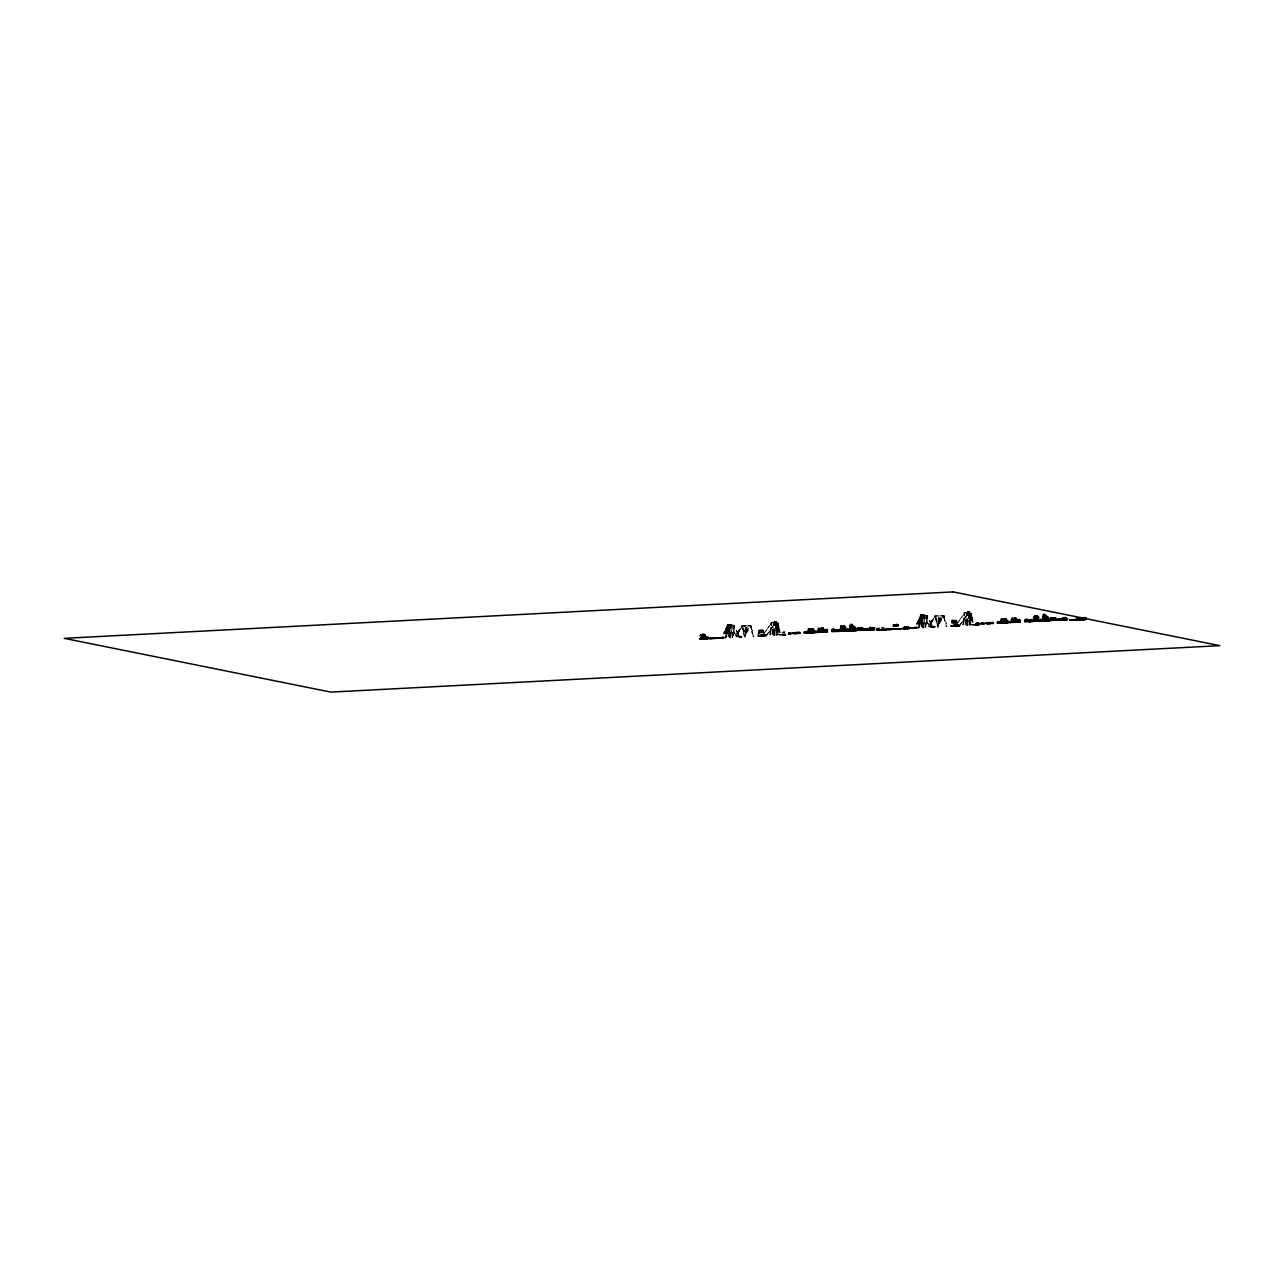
<?xml version="1.0" encoding="UTF-8"?>
<svg xmlns="http://www.w3.org/2000/svg" width="1284" height="1284" viewBox="0 0 1284 1284"><rect width="100%" height="100%" fill="white"/><g stroke="black" fill="none" stroke-linecap="round" stroke-linejoin="round"><path stroke-width="0.75" stroke-dasharray="5 3.75" d="M744.784 636.19L741.382 626.127L750.659 625.597L752.408 633.943L750.659 625.597M937.866 626.303L934.8 615.935L944.173 615.838L946.565 623.671M938.781 622.21L943.451 615.501L946.131 623.703M762.76 631.054L763.178 631.006M762.792 632.675L763.29 631.375L762.295 631.134M845.209 626.865C844.423 626.64 845.209 625.388 844.198 631.439M844.407 626.817L845.081 626.897M955.681 621.536L956.018 621.167M1037.263 616.946L1037.713 616.978M1037.247 616.802L1038.387 616.753L1037.279 621.552M863.346 630.444L866.074 630.219L866.459 628.454L868.963 628.63L865.272 628.47L866.957 628.935M867.502 629.016C864.485 627.972 872.783 629.224 865.352 629.112M1058.979 618.76L1061.74 619.016M1060.038 619.177L1058.433 618.808L1060.793 618.872L1058.369 618.679L1057.358 620.284L1059.509 620.188L1059.669 618.663L1059.685 620.445L1060.616 620.236L1061.338 619.032M1061.595 618.744L1061.354 618.776M844.374 628.887L843.315 629.048L844.808 629L844.904 630.011M860.537 628.823L862.671 629.176L858.097 629.24M861.147 628.133L861.355 628.133M873.216 628.662C875.576 628.004 869.445 628.406 874.757 628.293L874.532 629.69M1036.445 619.787L1039.783 620.349M1037.97 620.108L1037.215 619.257M1054.453 618.198L1054.036 618.535M1065.415 618.583L1065.832 618.294M1065.608 618.519L1064.179 618.647M1037.745 616.127L1033.877 616.256L1033.588 618.439L1037.151 618.936M699.844 636.126L700.213 634.745M700.117 636.19L700.374 634.328L704.386 634.119L704.21 636.222M701.08 636.062L701.321 634.521M701.192 636.11L701.449 634.681M701.546 636.11L701.642 634.681M701.754 636.094L701.915 634.713M702.878 634.617L702.621 636.029L702.685 634.617L704.595 634.89L704.402 636.254M702.974 636.029L703.006 633.879L704.451 634.36L700.021 634.761L701.449 635.05M703.183 636.029L703.006 633.879M703.921 634.874L703.664 636.238L703.712 634.858L700.31 634.826M703.937 636.222L704.178 634.055L705.414 634.312L705.093 636.174M705.285 636.206L705.542 634.794M705.558 636.19L705.751 634.826M723.743 634.135L723.791 633.221L727.049 633.879M724.128 632.466L724.834 630.926L728.349 631.567L727.707 633.253L724.128 632.466L723.839 633.381M725.444 630.155L728.702 630.813L728.413 631.728L724.898 631.086L725.797 629.385M729.505 628.518L726.246 627.86C723.983 632.37 734.641 628.695 725.893 628.63L725.251 630.316L728.51 630.974M726.6 627.106C734.352 629.642 725.524 625.212 725.893 628.63M725.637 636.687L727.242 624.65L730.066 624.505L728.461 636.543M727.563 625.549L727.017 626.48M726.054 636.671L727.659 624.634L726.712 636.8M726.295 636.832L727.916 624.794M728.06 636.575L729.665 624.538L734.657 625.436L733.276 635.757M728.718 636.703L730.323 624.666L736.358 636.11M729.392 634.729L730.74 624.65L736.149 636.318M730.275 627.138L730.917 625.468L732.233 625.565L730.628 637.602M729.569 637.49L731.174 625.452M729.97 637.458L731.575 625.42M730.676 634.184L731.832 625.581L734.657 625.436M731.976 637.362L733.581 625.324M732.394 637.346L733.999 625.292L738.83 635.131M732.634 637.49L734.255 625.452M744.72 632.113L745.587 626.191L745.202 632.177M744.961 632.145L745.956 626.255M746.229 632.033L747.015 626.127M746.469 632.065L747.208 626.127L746.71 632.097M758.042 634.44L758.218 633.076L759.47 633.092M762.503 632.691L762.873 629.962L758.716 630.107L758.314 634.505L758.587 633.124M758.635 632.835L758.924 630.637L762.792 630.508M758.94 632.868L759.277 630.139L762.873 629.962M759.005 634.392L759.181 633.028M759.775 631.728L760.24 630.332L759.855 633.044M760.144 632.755L760.433 630.572M760.433 632.803L760.722 630.621M760.706 632.787L761.011 630.54L762.231 630.749L761.861 633.028M760.931 632.017L761.091 630.813M760.995 632.771L761.316 630.572M761.46 633.044L761.669 630.813L760.176 630.637M761.669 632.98L761.958 630.797M762.263 632.996L762.584 629.898M763.354 632.9L763.515 630.685M763.547 632.932L763.755 630.701L762.519 630.46M763.948 632.916L763.932 631.503M769.822 632.675L771.202 622.355L774.027 622.21M769.999 634.376L771.604 622.339L770.673 634.505M770.256 634.537L771.861 622.499L763.065 634.713M772.021 634.264L773.626 622.226L778.618 623.141L777.013 635.179M772.647 632.531L774.3 621.745L776.756 621.873L774.846 623.077M772.679 634.408L774.284 622.371L775.536 623.125M773.08 634.376L774.685 622.339M773.787 633.237L775.311 621.954L776.756 621.873L775.311 621.954L775.616 621.151M778.553 625.372L775.038 624.73C774.958 621.504 782.775 626.801 775.135 623.976M773.931 635.163L776.258 621.472M774.188 635.323L775.793 623.286L778.618 623.141M775.841 622.949L776.194 621.424M774.589 635.307L776.194 623.27M776.13 622.933L775.873 621.36M775.6 626.785L775.793 628.422L779.42 628.903L779.356 630.556L776.098 629.898L775.745 627.523L779.26 628.165L779.308 629.064M776.05 629L779.565 629.642L779.757 631.279L776.098 629.898M775.937 635.066L777.542 623.029M776.338 635.034L778.2 622.997M776.595 635.195L778.2 623.157M775.392 624.554L778.81 625.95L778.602 626.865L775.697 626.03M775.44 626.046L778.955 626.688L779.003 627.587L775.745 626.929M775.857 626.769L779.163 628.325L775.905 627.667M776.21 629.738L779.709 630.38L779.918 632.611M776.258 630.637L779.869 631.118L776.659 631.359M783.417 632.274L784.813 632.338L781.86 632.354M784.652 632.354L784.091 631.937M784.877 631.905L784.059 632.209M788.537 634.28L788.761 632.627L788.89 634.248M788.601 634.264L789.082 633.221M788.617 632.98L788.071 634.296L789.499 634.216L789.644 633.189L788.199 633.269M788.906 632.98L791.361 633.108L788.906 632.98L790.222 632.386L791.233 634.119L788.777 633.991L790.944 632.659L790.543 634.168M790.206 633.927L790.222 632.386L789.933 633.173L791.361 633.108M790.27 634.184L790.479 632.547L790.8 634.152M792.437 633.798L793.897 632.193L794.892 633.927L792.437 633.798L794.892 633.927M793.464 634.007L793.897 632.193L795.037 632.916L793.592 632.98L793.897 632.193M793.929 633.991L794.154 632.354L794.347 633.975M794.058 633.991L794.539 632.498M795.181 633.927L795.615 632.097L796.626 633.847L794.17 633.718L798.407 633.75L797.396 632.001L796.08 632.595L800.269 632.643L800.125 633.654L796.786 633.092M795.871 632.258L795.663 633.895L796.208 632.851M795.936 633.895L796.257 632.418M796.208 633.879L796.337 632.98L793.753 632.386L794.603 632.466M796.963 633.831L797.396 632.001L794.298 632.691L795.615 632.097M797.396 632.001L797.862 632.9M797.846 633.782L797.974 632.755M798.696 633.734L799.13 631.921L800.269 632.643L797.813 632.514L800.269 632.643M799.162 633.718L799.386 632.113M799.226 633.718L799.707 632.659M799.467 633.702L798.985 632.113L799.836 632.193M803.559 633.221L805.004 631.6L806.015 633.349L803.559 633.221L804.988 633.14M804.57 633.429L805.004 631.6L803.688 632.193L805.132 632.129M805.004 631.6L805.469 632.498M805.453 633.381L805.582 632.354M805.662 632.932L804.314 632.691L806.304 633.333L806.737 631.519L807.877 632.242L803.688 632.193M806.769 633.317L806.994 631.68L807.074 633.301M806.833 633.317L807.315 632.274M814.842 632.595L807.411 632.916L808.166 628.807M806.304 633.333L807.732 633.269L808.438 628.839M809.402 628.743L808.663 633.173L809.193 628.759L811.183 629.321M809.129 633.189L809.594 628.727M809.257 633.14L809.867 628.775M809.69 633.076L810.236 628.983M812.258 628.951L810.637 628.678L810.011 633.14L807.62 632.9M810.284 633.124L810.83 628.662M810.557 633.108L811.023 628.662L812.531 628.935L811.986 633.044L810.076 632.771M810.686 633.06L811.295 628.695M811.665 628.903L810.91 633.044L808.647 632.851M811.247 633.028L812.531 628.935M811.44 633.076L812.258 628.598L807.973 628.823L809.402 629.112M811.713 633.06L812.531 628.646M812.339 632.98L812.483 631.969L810.268 631.407M812.515 631.6L812.66 630.604M812.708 630.235L812.836 629.224M812.676 632.948L813.302 628.855M812.868 632.996L813.494 628.839L809.209 629.064M812.066 628.598L813.687 628.887L813.141 632.98L811.52 632.707M813.414 632.964L813.783 629.946M813.767 632.9L813.783 631.856M813.96 630.492L813.96 631.535L811.889 631.327M814.104 632.884L814.345 630.123L808.069 630.235M814.746 630.139L814.297 632.916L811.905 632.675M814.57 632.9L814.939 630.171L813.302 629.898M814.842 632.9L815.035 631.23M814.987 632.835L815.212 631.792M815.404 632.787L815.581 631.407L807.877 631.6M815.725 632.851L815.789 631.439M808.663 633.173L815.998 632.835L815.982 631.423M827.522 632.049L817.86 632.434L818.47 627.86L821.262 628.486L818.598 628.309L818.068 632.723L815.613 632.595L816.624 632.803L817.057 630.974L818.197 631.696L815.741 631.567M817.394 632.771L818.133 628.293L822.562 627.892L821.246 627.635L820.444 632.595M819.015 632.675L819.433 628.053M817.571 632.386L819.417 632.611L819.754 628.197M819.417 632.611L820.027 628.229M819.641 632.595L820.396 628.454M819.978 632.579L820.604 628.47M820.171 632.611L820.797 628.149L822.145 628.438M821.07 632.514L821.198 631.503M821.246 631.15L821.391 630.139M821.407 632.498L822.033 628.39M823.028 632.466L823.526 627.828L822.29 627.587L821.599 632.547L820.235 632.242M821.872 632.531L822.562 627.635L818.47 627.86M822.145 632.514L822.225 628.069M822.707 629.449L822.498 632.434L820.444 632.242M822.835 632.418L823.526 627.828M823.301 632.45L823.846 628.357M823.574 632.434L823.943 629.417M822.033 629.433L824.248 629.995L823.702 632.386L821.68 632.177M823.927 632.37L824.505 629.593L818.229 629.706M824.456 632.386L824.697 629.609M824.729 632.37L824.906 629.609M825.114 629.786L825.002 632.354L823.108 632.097M825.147 632.306L825.371 631.263M825.355 632.29L825.885 629.096L825.773 632.354M819.738 630.235L817.94 629.658L823.654 629.353L827.795 630.54L825.066 630.107L825.869 630.219M826.543 631.856L827.073 629L826.158 632.306L824.826 631.76M827.458 629.112L827.522 630.316M827.329 632.017L827.65 629.112M818.823 632.627L827.634 632.258L827.843 630.348L824.842 630.396M834.712 629.979L834.504 631.905L831.406 631.744L833.332 631.279M832.915 630.267L832.192 629.481M832.754 631.776L831.518 631.535L831.984 629.433M832.096 629.802L832.481 628.727M832.465 631.744L832.915 628.775M832.931 629.642L838.58 630.011M833.156 631.439L837.698 631.792L837.906 630.316L835.643 630.075M833.268 631.648L833.637 628.614M831.711 630.043L833.701 629.818L833.942 628.646M833.765 631.632L834.504 628.759L834.038 631.68M834.841 630.733L834.953 629.802M835.098 629.786L835.531 631.856L836.43 629.513M835.081 631.68L835.579 629.529L834.022 629.609L835.419 629.85M836.398 631.6L836.462 629.738M836.67 631.84L836.815 629.786M837.007 629.642L836.751 631.84L834.215 631.471L837.698 631.792M837.104 631.76L837.457 630.075M837.425 631.744L837.617 630.267M839.977 631.664L838.163 631.664L838.259 629.674L838.035 631.327L839.977 631.664L840.795 626.143L844.679 626.014M838.356 631.648L838.259 629.674M838.741 631.728L838.998 630.396M838.982 631.712L839.238 630.46M846.75 630.107L839.415 629.93L839.383 631.696L836.799 631.391L838.516 631.375M839.479 631.567L839.688 629.914M839.704 631.68L840.587 625.613L844.744 625.468L844.005 631.407M840.811 628.374L841.148 625.645M841.068 628.518L840.699 631.263L842.416 631.487L842.641 630.444M840.972 631.567L841.421 628.438M841.373 631.551L841.614 630.492M841.566 630.171L841.79 629.128L840.089 628.582L845.819 628.422L845.995 627.057M841.742 628.582L842.111 625.838L840.587 625.613M841.598 631.535L842.304 626.078M841.935 631.519L842.593 626.127M842.127 631.551L842.882 626.046L844.102 626.255L843.235 631.503L843.829 626.303M842.593 630.123L842.962 629.096L840.217 628.341M843.042 628.662L843.187 626.078M842.914 631.439L843.556 626.319L842.047 626.127M843.684 631.423L843.684 630.396M844.086 628.614L844.744 625.468M844.728 628.711L844.358 631.439L842.769 631.15M844.744 628.422L844.872 627.411M844.711 631.375L844.728 630.332M845.113 628.566L845.386 626.191M845.049 631.359L845.626 626.207L844.39 625.966M840.924 631.535L845.321 631.391L845.803 627.009M845.45 631.134L845.45 629.064L848.499 629.625M845.915 631.006L848.997 630.107M846.252 630.187L846.83 629.304L845.707 629.224M847.279 629L846.942 631.311L846.525 629.24M846.509 631.134L846.991 628.983M847.504 629.032L847.809 631.054M847.344 631.086L849.125 631.246L849.928 624.056M848.082 631.295L848.226 629.24M848.339 629.93L848.162 631.295L846.509 630.701M848.515 631.214L848.531 630.187M848.74 629.786L846.236 629.706L848.644 630.219M848.852 631.198L849.735 624.056L851.436 624.04L850.522 631.166M849.302 630.942L850.201 624.088M851.164 623.992L850.056 631.134L857.407 630.813L857.584 629.433L855.946 629.16M850.666 631.102L851.613 624.602L849.735 624.056M850.875 631.102L851.998 624.217M851.212 631.086L852.207 624.249M852.399 624.233L851.404 631.118L848.82 630.893L856.251 630.572M851.677 631.102L852.592 624.281L850.971 623.992M851.95 631.086L852.399 625.276M852.303 631.022L852.319 629.995M852.496 629.658L852.496 628.614M852.672 628.293L852.817 627.282L850.602 626.72M852.865 626.929L852.865 625.886M852.64 631.006L853.25 625.517M852.833 631.038L853.651 625.533L853.106 631.038M853.748 630.942L854.117 627.186M854.069 630.926L854.486 626.801M854.261 630.974L854.887 626.817M853.459 626.576L855.08 626.865L854.534 630.958L852.913 630.685M855.353 628.47L854.951 630.877L855.176 627.924L849.189 628.165L851.244 628.357M855.176 630.877L855.738 628.101M855.946 628.117L855.69 630.893L853.298 630.653M855.77 630.845L856.139 628.117M855.963 630.877L856.332 628.149L854.711 627.876M856.235 630.861L856.428 629.497L854.518 629.24M856.605 630.797L856.733 629.786M856.926 630.781L857.391 627.507L862.88 627.555L862.399 630.54L858.081 630.685L858.434 627.603L861.853 628.133M857.134 630.813L857.551 627.651L859.815 627.972M858.242 627.667L857.856 630.412L859.799 630.637L860.457 627.571M858.322 630.765L858.579 627.587M858.771 629.658L858.547 630.701L856.893 630.476L861.339 630.316M858.948 628.277L858.723 629.337L857.07 629.096L864.004 628.807L863.811 630.476M858.755 630.685L859.333 627.635M859.092 630.669L859.477 627.539L861.885 627.86M859.285 630.701L859.702 627.683M859.574 630.637L859.927 629.625M860.119 628.261L859.766 629.272L857.359 629.016M860.136 630.621L860.665 627.491L862.864 627.716L858.194 627.924M860.328 630.653L860.729 627.619M860.617 630.588L860.97 629.561M861.115 630.524L861.548 627.282M861.371 630.604L861.692 627.571M861.452 630.588L861.821 627.764M861.885 629.481L861.885 630.524L859.927 630.316M862.062 629.16L862.062 628.117M862.206 630.508L862.575 627.651M862.575 630.251L862.752 628.855M863.538 630.492L863.715 628.759M864.18 629.369L863.939 630.412L862.11 630.203L863.811 630.171M864.164 630.396L864.549 629M864.501 630.38L864.758 629.016M864.694 630.428L864.951 629M864.967 630.412L865.143 629.048L863.522 629.08M865.881 629.208L865.705 630.444L866.154 629.401L863.522 628.759L863.346 630.139L866.01 630.428M870.616 627.732L870.311 629.93L872.077 630.123L872.526 627.09L869.573 627.17L869.027 630.187L868.048 630.267L868.273 628.133L869.268 628.341L867.117 628.197L866.604 630.332L867.535 630.123M867.037 630.3L867.149 628.197M867.968 628.438L869.172 628.695L868.947 630.348L867.422 628.197L867.326 630.364L867.759 628.229M868.674 630.364L868.786 628.614M869.396 629.914L869.701 627.716L872.285 627.635M870.648 630.203L870.809 627.427L870.44 630.171L873.505 630.059L873.682 628.695M871.403 627.683L870.921 630.187L869.204 629.914L872.061 629.77M871.274 630.123L871.531 627.908M871.595 630.107L871.964 627.924L869.974 627.764L874.95 627.732M871.804 630.139L872.526 627.09M872.35 630.123L873.136 628.422M872.703 630.043L872.703 629.016M873.024 630.027L873.2 627.828M875.11 627.411L873.553 627.491L873.232 630.075L870.825 629.834M873.874 629.561L875.11 629.979L871.868 629.77M874.051 628.871L874.324 627.94M874.211 630.027L874.677 627.683L873.553 627.491M892.926 626.239L893.102 624.875L897.676 624.714L897.484 626.367M893.199 626.303L893.455 624.441L897.468 624.233M893.391 626.287L893.568 624.907M894.162 626.496L894.402 624.634M894.354 626.528L894.723 624.794M894.627 626.512L894.996 624.827M894.98 626.448L895.109 625.436L893.102 624.875M895.317 626.432L895.574 625.067M895.51 626.464L895.767 624.73L897.115 625.035M895.783 626.464L896.216 624.233L898.495 624.425L898.367 626.319M896.055 626.448L896.344 624.04M896.409 626.367L896.585 624.281M896.746 626.351L896.794 624.971M896.938 626.399L897.259 624.168M897.211 626.383L897.548 624.233M898.046 626.255L898.286 624.409M898.639 626.303L898.543 624.955M916.503 624.104L920.114 623.992M916.824 624.233C915.893 621.199 922.217 622.66 920.179 624.152M917.274 622.724L918.622 619.514L922.137 620.156L921.142 622.596L917.562 621.809L916.92 623.494M919.232 618.727L918.686 619.658L921.944 620.316M923.549 617.09L922.907 618.776L919.328 617.973C918.862 620.702 926.406 619.177 918.975 618.744M922.939 617.877L919.328 617.973M918.718 626.801L920.323 614.763L923.148 614.619L921.543 626.656M920.275 616.432L920.628 615.662M919.119 626.785L920.74 614.747L919.793 626.913M919.376 626.945L920.981 614.908M920.532 623.382L921.142 622.596L917.627 621.954M921.142 626.672L922.747 614.635L927.738 615.55L926.823 622.419M921.8 626.817L923.405 614.779L929.439 626.223M922.474 624.843L923.806 614.747L929.231 626.432M923.71 616.497L925.315 615.678L923.71 627.716M922.634 627.603L924.239 615.566M923.052 627.571L924.657 615.534M923.758 624.297L924.913 615.694L927.738 615.55M925.058 627.475L926.663 615.437L931.895 625.244M925.459 627.443L927.08 615.405L931.702 625.468M925.716 627.603L927.321 615.566M937.801 622.226L938.588 616.32L938.283 622.291M938.042 622.259L939.037 616.352M939.15 623.302L940.225 616.224L939.792 622.21M939.615 622.884L938.444 622.788M939.551 622.178L940.337 616.288M951.428 622.949L951.797 620.22L955.665 620.011L955.617 623.045M951.717 622.933L952.006 620.75L955.681 620.621L956.837 620.814L956.419 623.013L956.596 620.798M952.022 622.981L952.359 620.252L955.954 620.076M952.664 623.205L953.033 620.461M952.856 623.238L953.322 620.445L951.797 620.22M953.258 623.221L953.514 620.67M953.547 623.157L953.803 620.734M953.868 623.141L954.076 620.654L955.312 620.862L955.135 623.077M954.076 622.884L954.397 620.686M954.349 623.109L954.445 621.44M954.542 623.157L954.75 620.926L953.242 620.734M954.943 623.141L955.039 620.91M955.344 623.109L955.665 620.011M955.938 623.029L955.392 621.44M956.628 623.045L957.013 621.616M957.013 623.029L957.206 621.665M962.904 622.788L964.284 612.468L971.683 613.254L970.078 625.292M963.08 624.489L964.685 612.452L963.738 624.618M963.337 624.65L964.942 612.612L956.147 624.827M965.086 624.377L966.691 612.34L968.601 612.404M965.729 622.644L967.109 612.324M965.761 624.522L967.382 611.858L969.837 611.986L967.927 613.19M966.162 624.489L967.992 612.388L967.976 614.089L971.474 614.747L971.426 613.848L964.653 612.773L971.234 613.591M966.852 623.35L968.698 611.264L969.837 611.986L968.393 612.067L968.698 611.264M967.013 625.276L969.276 612.019M967.253 625.436L968.858 613.399L971.683 613.254M968.73 613.078L969.003 611.601M971.539 616.224L968.264 615.582L971.892 616.063L972.084 617.7L968.569 617.058L968.521 616.159L972.036 616.802C973.577 620.814 968.088 615.822 968.874 618.535C973.4 617.764 974.074 622.499 969.179 620.011L969.388 619.097L972.646 619.755M969.003 613.062L969.276 611.537M967.671 625.404L969.276 613.367M969.276 613.046L969.404 612.147L967.382 611.858L968.393 612.067M972.534 619.915L968.874 618.535M969.484 621.488L969.436 619.995M969.019 625.18L971.282 613.094L969.677 625.308M969.42 625.148L971.025 613.11M968.216 614.667L971.731 615.325L971.94 616.962L968.682 616.304M972.132 619.193L972.181 617.54L968.682 616.898M969.276 619.851L972.791 620.493L972.598 621.408L969.436 620.589L972.951 621.231L972.999 622.13M972.887 622.884L972.839 621.986M982.292 622.901C980.238 622.563 983.929 622.692 981.811 624.377M981.441 623.27L982.709 623.302L982.581 624.329L981.136 624.409L981.57 622.579L980.254 623.173L982.292 623.462L982.099 624.361M981.618 624.377L982.164 623.334M982.87 624.313L983.303 622.483L984.298 624.233L981.859 624.104L984.298 624.233M983.239 623.687L983.961 623.815M983.496 623.157L980.254 623.173L984.443 623.221L981.987 623.077L983.303 622.483L984.026 623.366M983.351 624.297L983.56 622.692M983.48 624.281L983.945 622.804M983.688 624.281L983.303 622.708M985.518 623.912L986.979 622.291L987.974 624.04L985.518 623.912L987.974 624.04M986.545 624.12L986.979 622.291L989.418 623.077M987.621 623.623L986.979 622.291M987.011 624.104L987.236 622.467L987.284 624.088M987.556 624.072L987.653 623.173L985.663 622.901L988.889 622.884M988.263 624.024L988.696 622.21L989.707 623.96L987.252 623.831L988.68 623.751M988.536 623.591L989.354 623.543M988.744 624.008L988.953 622.451M988.873 624.008L989.338 622.531M989.145 623.992L988.568 622.403M988.616 623.575L990.044 623.944L990.478 622.323M990.333 623.35L993.206 623.767L993.351 622.756L989.161 622.708L990.478 622.114L990.462 623.655L989.033 623.735M990.526 623.928L991.12 622.435M990.783 623.912L991.2 622.387L990.333 622.355L992.917 622.901L992.66 623.815M991.055 623.896L990.734 622.323M988.407 623.013L989.836 622.933L987.38 622.804L991.617 622.836L990.044 623.944M991.778 623.847L992.211 622.018L993.351 622.756L991.906 622.82L993.351 622.756M990.349 622.804L991.521 623.109M992.067 622.708L990.799 622.403M992.243 623.831L992.789 622.772M992.436 623.815L992.917 622.307L992.067 622.226M996.625 623.334L998.085 621.713L999.08 623.462L996.625 623.334L998.069 623.254L998.085 621.713L996.769 622.307L999.995 622.307M997.363 622.981L1000.814 623.382L1001.52 618.952M997.652 623.543L998.791 622.034M998.133 623.526L998.342 621.873L998.663 623.494M998.39 623.51L998.085 621.938M999.385 623.446L999.819 621.633L1000.958 622.355L996.769 622.307M999.674 622.323L998.503 622.226M999.851 623.43L1000.396 622.387M1000.043 623.43L999.803 621.841M1000.332 623.414L1001.039 618.936L1005.613 618.76L1004.521 623.189L1005.131 618.711L1006.768 619L1002.274 619.177M1000.493 623.029L1001.231 618.92M1002.948 618.872L1001.937 623.318L1002.467 618.856M1001.937 623.318L1002.676 618.84M1002.563 623.238L1002.692 622.226M1002.756 620.83L1002.74 621.873L1000.685 621.665L1008.117 621.344L1007.924 622.997L1005.26 622.836M1003.061 619.498L1002.932 620.509L1000.862 620.3L1006.865 620.06L1006.495 623.077L1006.383 618.968M1002.884 623.221L1003.51 619.113M1000.685 623.013L1003.093 623.254L1003.703 618.792L1005.34 619.065M1003.366 623.238L1004.104 618.776L1006.495 619.016L1006.223 623.093L1004.586 622.82M1004.377 618.808L1003.093 623.254M1003.992 622.13L1003.992 623.157L1001.921 622.949M1004.168 621.793L1004.088 620.798M1004.361 620.429L1004.265 619.434M1004.329 623.141L1004.746 619.016M1004.794 623.173L1005.34 618.711M1005.789 619.321L1005.195 623.093L1003.157 622.884M1005.629 623.045L1006.174 618.936M1006.624 623.029L1006.945 620.654M1006.849 623.013L1007.41 620.236M1007.186 622.997L1007.619 620.252M1007.378 623.029L1007.812 620.252M1007.651 623.013L1008.02 620.284L1006.383 620.011M1008.405 621.921L1008.277 622.933L1006.223 622.724M1008.614 622.917L1008.871 621.552M1002.387 621.938L1009.064 621.536L1009.08 622.949L1009.256 621.584L1007.635 621.296M1008.694 622.708L1011.278 621.809L1008.823 621.681L1010.139 621.087L1011.15 622.836C1003.863 621.472 1027.104 621.97 1018.854 622.467L1019.031 621.023M1010.267 621.6L1010.861 621.97M1010.187 622.884L1010.717 621.841M1010.38 622.884L1009.994 621.296L1010.861 621.36M1010.652 622.868L1011.391 618.39M1015.917 622.531L1016.607 617.941L1015.355 617.7L1015.227 622.628L1015.772 618.519L1013.862 618.262L1013.253 622.724L1014.328 617.748L1015.644 618.005L1011.551 617.973L1011.134 622.547M1012.498 618.166L1011.888 622.74L1020.603 622.162L1020.828 619.257L1020.459 620.381M1012.627 618.326L1012.097 622.788L1012.835 618.31M1012.723 622.708L1013.108 618.342M1012.932 622.66L1013.477 618.567M1013.525 622.708L1014.055 618.246M1013.927 622.644L1014.681 617.813M1014.151 622.628L1014.906 618.487M1014.472 622.612L1015.098 618.503M1015.644 617.748L1014.954 622.644L1013.317 622.355M1015.708 621.552L1015.58 622.547L1013.718 622.339M1015.901 620.172L1015.756 621.183L1013.702 620.974M1016.735 618.423L1016.655 622.547L1017.024 619.53L1011.022 619.771L1012.723 620.044M1016.382 622.563L1016.928 618.471M1017.008 622.483L1017.024 621.44M1017.185 621.119L1017.105 620.108M1017.345 622.467L1017.57 619.707M1017.971 619.723L1018.084 622.467L1018.276 620.814L1010.845 621.135L1012.675 621.344M1017.811 622.483L1018.18 619.755L1012.257 620.011M1018.212 622.419L1018.565 621.392L1016.366 620.846M1018.806 620.349L1018.758 619.193L1018.645 622.355M1019.095 620.75L1016.543 619.482M1019.48 622.13L1019.865 619.081M1019.753 621.954L1020.042 619.097M1017.795 620.766L1020.892 620.654L1018.694 620.188M1025.996 620.381L1025.065 619.546L1027.794 620.092L1027.585 622.018L1024.471 621.857L1026.398 621.36M1025.547 621.857L1025.627 618.824M1025.707 622.114L1025.916 618.904M1026.349 621.761L1026.911 618.727L1026.478 621.6M1026.831 621.745L1027.104 619.723L1029.511 619.626M1027.393 618.856L1027.12 621.793L1027.617 618.904M1027.906 620.846L1028.179 619.899M1028.468 621.777L1028.661 619.642L1032.304 620.573M1028.933 619.658L1028.083 621.986L1028.548 619.642L1031.999 620.509L1031.822 621.841M1026.253 621.36L1028.998 621.745M1029.303 619.707L1029.27 621.616M1029.543 621.905L1029.784 619.899M1029.752 621.954L1030.073 619.739M1029.961 621.889L1030.298 619.835L1028.853 619.883M1030.538 620.188L1030.185 621.873L1027.425 621.504M1030.506 621.857L1030.699 620.381M1030.699 621.905L1030.972 620.429L1028.709 620.188M1031.598 621.777L1031.341 619.787L1031.245 621.777L1033.058 621.777L1033.459 618.599M1031.437 621.761L1031.534 619.771M1032.063 621.825L1032.769 620.028L1032.448 621.809L1029.88 621.504L1031.309 621.424M1032.785 621.793L1033.668 615.726L1037.536 615.518L1037.087 621.52M1033.893 618.487L1034.23 615.758L1037.825 615.582M1033.973 621.424L1034.342 618.567M1034.246 621.713L1035.193 615.951L1033.668 615.726M1034.679 621.649L1035.386 616.176M1035 621.633L1035.674 616.24M1035.209 621.665L1035.963 616.159L1037.183 616.368L1036.814 618.647M1035.353 621.665L1035.723 618.92M1035.739 618.647L1036.268 616.192M1035.723 621.584L1036.316 616.946M1036.044 621.568L1036.621 616.432L1035.129 616.24M1036.236 621.616L1036.91 616.416M1036.894 620.525L1036.541 621.552L1034.808 621.328M1036.75 621.536L1037.536 615.518M1037.793 621.488L1037.937 620.477L1037.568 621.488L1035.851 621.263M1038.371 618.711L1038.708 616.32L1037.472 616.079M1038.13 621.472L1038.884 617.122M1038.323 621.504L1039.077 617.171M1040.714 619.161L1041.164 621.408L1038.852 620.958L1042.078 620.22M1038.788 620.06L1038.515 619.177L1041.565 619.739M1039.254 620.172L1049.509 619.321L1049.317 620.974M1039.334 620.284L1039.591 619.353M1039.88 621.231L1040.923 619.081M1040.409 621.199L1042.207 621.344L1038.933 620.686M1040.682 621.071L1040.842 618.84M1040.971 621.36L1041.196 619.353M1041.372 621.344L1041.725 620.316M1041.597 621.328L1041.838 619.771M1041.934 621.312L1043.009 614.169M1042.126 621.36L1043.282 614.201M1044.518 614.442L1042.801 614.169L1044.245 614.105L1043.33 621.296L1044.036 614.105L1045.674 614.394L1044.053 614.426M1043.603 621.279L1044.518 614.153M1043.956 621.215L1044.695 614.715M1044.165 621.167L1045.08 614.33L1043.09 614.233M1045.272 614.362L1044.486 621.231L1042.094 620.991M1044.759 621.215L1045.481 614.346M1045.032 621.199L1045.481 615.389M1045.176 621.151L1045.946 615.999M1046.316 615.63L1045.385 621.135L1043.33 620.926M1045.722 621.119L1046.524 615.646M1045.914 621.151L1046.717 615.646L1045.288 615.405M1046.187 621.135L1046.717 615.646M1047.006 617.026L1046.46 621.135L1044.566 620.862M1046.813 621.055L1046.958 620.044L1044.743 619.498M1047.006 619.691L1046.909 618.695M1047.182 618.326L1047.311 617.315M1047.15 621.039L1047.776 616.946L1045.497 616.737M1047.343 621.087L1047.969 616.93M1046.54 616.689L1048.161 616.962L1047.616 621.071L1045.995 620.782M1047.888 621.055L1048.258 618.021L1042.255 618.278L1044.325 618.471M1048.242 620.991L1048.258 619.947M1048.563 618.615L1048.434 619.626L1046.556 619.402M1048.579 620.974L1048.819 618.214M1049.221 618.214L1048.771 621.007L1046.38 620.766M1049.044 620.991L1049.413 618.262L1047.792 617.989M1049.461 620.926L1049.686 619.883M1049.879 620.862L1050.328 617.845L1055.962 617.668L1055.48 620.654L1051.163 620.798M1050.2 620.926L1050.456 617.62L1052.88 618.086M1043.138 621.247L1050.473 620.926L1050.697 617.909M1051.452 617.797L1050.938 620.525L1052.88 620.75L1053.378 617.684L1054.966 617.973M1051.211 620.83L1051.66 617.7L1055.271 618.262L1054.95 620.637L1053.008 620.429M1051.403 620.862L1051.805 617.877M1051.965 619.787L1051.837 620.798L1049.975 620.573L1054.405 620.413M1052.013 619.434L1052.158 618.423M1052.126 620.75L1052.543 617.652M1052.366 620.814L1052.768 617.797M1052.447 620.814L1052.816 617.989M1053.217 620.734L1053.538 617.684M1053.779 618.021L1053.554 620.75L1053.747 617.588L1055.946 617.829L1050.44 617.764M1054.421 617.636L1053.923 620.686L1051.965 620.477M1054.244 620.67L1054.629 617.395M1054.437 620.718L1054.774 617.684M1054.742 620.654L1054.966 619.594M1054.918 619.273L1055.143 618.23M1055.287 620.621L1055.657 617.764M1056.62 620.605L1056.796 618.872M1056.892 620.589L1057.085 618.92L1050.151 619.209L1051.805 619.45M1057.374 619.498L1057.246 620.509L1055.175 620.316L1056.892 620.284M1057.583 620.493L1057.631 619.113M1057.775 620.541L1058.032 619.113M1058.048 620.525L1058.225 619.161M1058.433 619.209L1059.091 620.541L1059.396 618.84L1061.531 619.418M1058.369 618.679L1058.433 620.509L1058.353 618.583L1060.712 619.129L1059.669 619.065M1059.958 620.268L1060.183 618.31L1062.35 618.455L1061.435 620.445M1060.119 620.413L1060.504 618.31L1061.563 618.487L1061.37 620.397M1060.841 618.342L1060.407 620.477L1056.427 620.557L1056.604 618.872L1058.626 619.466M1061.354 618.246L1061.114 620.381L1062.093 620.3L1059.878 620.172L1062.029 620.461M1064.195 617.764L1063.987 620.3L1062.285 620.028L1062.654 617.283L1065.592 617.203L1065.415 620.236L1065.784 619.129M1062.751 620.06L1063.136 617.331M1063.714 620.316L1063.89 617.54L1063.521 620.284L1067.887 619.867M1064.131 620.252L1064.468 617.797M1064.548 620.188L1064.725 618.053M1064.869 620.252L1065.592 617.203M1065.784 620.156L1066.282 617.941M1066.105 620.14L1066.506 617.861L1067.132 618.984M1066.571 620.172L1066.298 618.776M1066.218 618.487L1067.71 618.455M866.219 628.422L864.276 630.171L866.427 630.075C869.316 628.422 864.854 627.571 865.352 630.396L866.186 628.422M1058.353 618.583L1059.38 618.679L1057.358 620.284M762.568 631.038L762.905 631.198M750.305 625.773L753.483 633.558M817.057 630.974L808.84 631.792M939.069 622.917L939.968 622.868M1037.472 619.081L1036.91 618.952M733.999 625.292L727.242 624.65M745.699 632.097L750.659 625.741L753.05 633.59M943.596 616.705L943.082 615.726L939.326 622.756L944.157 615.678L934.559 616.176L943.772 615.469M737.77 633.012L742.553 626.175L745.539 635.917M737.193 634.665L742.2 626.303L747.465 626.191M745.731 634.216L751.172 625.822L741.349 626.255M930.852 623.125L935.201 616.304L938.187 626.046M930.274 624.778L935.635 616.272L938.62 626.03M938.797 624.329L943.82 615.951L946.388 625.854M864.276 630.171L865.288 628.566L867.358 628.662M736.117 634.119L741.478 626.062L744.351 636.222M737.594 632.531L741.911 626.03L745.105 635.933M745.089 633.654L750.434 625.597L753.307 635.757M929.199 624.233L934.559 616.176M930.675 622.644L935.282 616.416M938.155 623.767L943.146 616.4M763.242 634.89L771.861 622.499M766.5 635.548L775.119 623.157L766.339 635.371M956.323 625.003L964.942 612.612M959.581 625.661L968.2 613.254L959.405 625.485M793.592 632.98L792.581 632.787L794.026 633.076M987.091 622.82L988.118 623.029L985.663 622.901M867.198 629.208L865.978 628.711M797.316 632.258L799.258 632.803M804.924 631.856L806.866 632.418M943.74 615.855L945.473 624.008M774.75 622.499L778.008 623.157M775.745 622.05L774.3 621.745L776.322 621.44M727.611 624.955L730.692 624.971M728.269 625.099L731.527 625.757M774.156 622.772L776.242 622.499L774.974 622.178M920.692 615.068L923.774 615.084M968.056 612.516L971.282 613.271M968.489 612.645L969.34 612.596M921.35 615.197L924.608 615.855M967.237 612.885L968.682 612.805M727.209 626.319L730.532 627.138M778.168 623.478L771.572 622.66L777.992 623.896M730.564 626.223L727.306 625.565M741.622 625.854L750.691 625.356M968.329 613.929L971.33 614.587M968.473 614.667L971.731 615.325M726.567 628.004L729.569 628.678M775.552 625.292L778.698 626.111M922.907 618.776L919.392 618.134M921.591 621.087L918.525 620.268M968.971 617.781L972.084 618.294M850.971 624.313L852.592 624.281M921.527 620.926L918.269 620.268M842.111 625.838L841.164 631.6L839.736 631.311L844.166 631.15M852.688 625.34L849.543 625.42L851.26 625.709M850.778 625.677L853.844 625.565M1035.193 615.951L1034.053 621.681L1038.403 621.504L1036.894 621.215M1045.77 615.453L1042.624 615.534L1044.47 615.758M821.246 627.635L822.29 627.587M845.626 626.207L840.795 626.143M1043.86 615.79L1046.925 615.678M760.144 630.861L763.755 630.701M842.529 626.656L842.769 626.929M952.279 620.814L956.837 620.814M1014.328 617.748L1015.355 617.7M1038.708 616.32L1033.877 616.256M760.642 631.15L760.898 631.423M1035.594 616.769L1035.851 617.042M818.406 628.341L822.691 628.117M1014.537 618.294L1011.198 618.39L1013.092 618.936M819.834 628.566L818.133 628.293M843.155 627.475L842.288 627.603M850.602 627.041L855.08 626.865M1012.434 618.647L1015.772 618.519M1047.022 616.737L1042.447 616.898L1044.277 617.122M701.257 635.018L704.595 634.89M761.284 631.969L760.401 632.113M894.338 625.131L897.468 624.955M1036.236 617.588L1035.353 617.716M1043.683 617.155L1048.161 616.962M954.349 622.082L953.482 622.21M813.494 629.882L807.78 630.187L809.851 630.396M840.201 628.502L844.663 628.181M758.346 632.835L762.503 632.627M776.916 631.937L776.499 631.214L780.014 631.856M862.88 627.555L857.263 627.732L858.771 628.02M1037.745 618.294L1033.171 618.695L1034.776 619.273M809.016 630.428L814.939 630.171M819.176 629.898L825.323 629.834M841.036 628.775L845.707 628.55M850.425 628.406L856.332 628.149M1002.098 620.541L1008.02 620.284M1033.443 618.727L1038.9 618.535L1037.183 618.262M844.679 628.983L841.758 628.325M1024.905 619.546L1024.857 621.584M1034.278 618.92L1038.563 618.727L1035.979 618.374M1043.491 618.519L1049.413 618.262M1051.275 618.037L1055.946 617.829M834.295 629.77L837.216 629.738M1037.761 619.097L1037.761 620.124L1035.209 619.867M814.746 631.182L807.604 631.551L809.658 631.76M827.843 630.348L817.764 631.022L819.465 631.295M831.92 630.075L838.837 630.476M847.809 629.337L846.878 628.983M870.937 628.245L872.558 628.518M881.257 627.555L883.103 627.491M1024.793 620.156L1026.751 619.931M1028.019 620.011L1027.104 619.723M1041.501 619.193L1039.542 619.45M1066.474 617.957L1062.767 617.829L1065.527 617.764L1065.142 620.236L1063.393 620.044M788.36 632.723L789.211 632.755M816.913 631.23L817.78 631.263M818.036 631.07L825.74 630.877M856.428 629.208L848.997 629.529L851.067 629.738M871.371 628.438L872.253 628.406M1018.966 620.702L1020.924 620.461M1025.836 620.349L1027.794 620.092M1028.5 620.252L1031.662 620.108M1037.279 619.771L1033.283 619.979L1035.546 620.3M1040.136 619.642L1041.613 619.434M1054.453 618.92L1050.44 619.129L1052.832 619.386M1060.745 618.358L1062.35 618.455M1064.019 618.358L1064.982 618.551M796.08 632.595L797.524 632.531M818.999 631.263L826.334 630.942L825.885 632.322L824.537 632.017M837.906 630.316L834.183 630.588L835.322 630.653M838.709 630.332L839.88 630.348L835.467 629.545L836.975 629.85M841.1 630.171L849.318 629.77L847.199 629.224M850.233 629.77L857.584 629.433M866.588 628.951L867.711 628.759M983.159 622.74L984.026 622.772M987.685 622.579L987.556 622.563M988.552 622.451L989.418 622.483M1012.081 621.376L1019.223 621.007L1019.239 622.419L1017.602 622.13M1027.377 620.605L1028.404 620.766M1027.89 620.365L1031.421 620.156M1032.994 620.06L1038.323 619.979M795.326 632.9L796.754 632.819L794.298 632.691M797.107 632.803L798.536 632.723M804.715 632.402L806.143 632.338M837.569 630.669L834.423 630.829L836.478 630.926L835.691 630.765M841.518 630.54L839.415 629.93M874.837 628.662L873.698 628.967M989.161 622.708L992.388 622.692M1007.555 621.665L1006.207 621.376M1010.331 621.761L1008.823 621.681L1011.278 621.809M1015.403 621.263L1012.739 621.087M1027.264 620.702L1030.972 620.429M1034.182 620.284L1042.399 619.883L1040.265 619.337M1051.339 619.434L1055.753 619.193M1056.604 619.193L1060.424 619.321L1059.091 618.792L1058.786 620.557L1056.411 620.236M1067.164 618.711L1065.126 618.519M788.633 633.365L789.644 633.189M817.234 631.872L816.929 631.664M824.585 631.712L827.361 631.824M845.803 630.572L849.125 631.246M847.889 630.38L845.851 630.284M868.449 629.304L866.315 628.727M982.998 623.286L984.443 623.221M991.617 622.836L990.189 622.917L990.478 622.114M999.225 622.435L997.78 622.515L998.085 621.713M1030.651 620.766L1027.505 620.942L1028.307 621.103M1058.578 619.337L1060.424 619.321M1060.712 619.241L1061.788 619.177M1067.919 618.776L1066.49 618.856L1067.566 619.241M788.296 633.847L789.146 633.798M790.88 633.702L789.532 633.477M794.555 633.51L793.801 633.558M795.422 633.477L796.273 633.429M796.69 633.253L798.054 633.333M798.937 633.301L799.788 633.237M806.529 632.9L814.57 632.547M826.703 631.664L816.367 632.065M831.518 631.535L833.573 631.295M868.048 629.609L866.861 629.465L868.385 629.802M873.65 629.337L874.821 629.754L869.669 629.946L870.054 627.218L871.001 627.411M999.755 622.82L1007.651 622.66M1019.785 621.761L1017.666 621.809L1018.966 622.242M1040.971 620.493L1038.916 620.397M1060.52 619.61L1061.451 619.915M795.952 633.622L797.38 633.542M797.669 633.526L800.125 633.654M805.277 633.14L807.732 633.269M831.406 631.744L836.558 631.551M847.97 631.006L845.177 631.086L846.413 631.327M873.569 629.545L874.468 629.529M981.377 623.96L982.228 623.912M990.285 623.494L991.136 623.446M997.893 623.093L998.743 623.045M1038.852 620.958L1040.088 621.007M1066.683 619.45L1067.293 620.124M789.788 634.2L791.233 634.119M816.624 632.803L818.068 632.723M980.125 624.201L982.581 624.329M990.75 623.639L993.206 623.767M998.358 623.238L1000.814 623.382M1001.729 623.27L1010.123 622.628M1024.471 621.857L1029.64 621.665M1037.247 621.263L1032.801 621.424L1034.455 621.649M1041.051 621.119L1038.258 621.199L1040.024 621.408M1049.333 620.686L1042.175 621.055M1062.285 620.028L1065.142 619.883M1009.706 622.917L1011.15 622.836M1028.966 621.938L1030.779 621.905L1024.6 621.649L1025.836 621.889M967.382 611.858L969.837 611.986M774.3 621.745L776.756 621.873M792.581 632.787L795.037 632.916M1062.654 617.283L1065.383 617.973M1063.682 617.829L1065.046 618.021M1067.389 618.567L1066.426 618.519L1066.298 620.188L1064.179 619.979M1043.86 615.469L1045.85 616.031M1060.44 618.776L1061.932 619.129M1045.112 616.769L1046.733 617.042M1050.328 617.845L1051.853 618.134M1055.368 618.936L1057.069 619.225M1043.683 616.834L1045.674 617.411M1053.538 618.808L1055.737 619.289M1053.201 619.048L1055.143 619.273M1046.556 618.053L1048.258 618.326M1051.484 619.065L1053.747 619.386M1045.593 618.15L1047.712 618.342M1044.919 618.134L1046.556 618.407M1043.491 618.214L1045.401 618.471M1049.028 619.273L1050.665 619.546L1043.507 619.931M1054.052 620.365L1055.56 620.654M1037.199 617.219L1036.991 617.267M1047.6 619.353L1049.509 619.61M1046.171 619.418L1047.808 619.707M1043.314 619.578L1045.353 619.787M1048.851 620.637L1050.473 620.926M1042.271 619.626L1044.149 619.851M1047.616 620.702L1049.67 620.91M1034.824 618.423L1037.809 618.824M1039.912 619.707L1042.191 619.947M1033.299 618.455L1035.819 619.225M1039.302 619.819L1041.34 620.044M1040.12 620.092L1041.501 620.332M1034.166 619.931L1036.589 620.236M1032.496 620.044L1034.503 620.349M1028.179 620.349L1030.009 620.589M1033.764 621.376L1035.498 621.6M1024.809 619.947L1028.356 620.605M1028.693 620.637L1030.314 620.878M1031.116 621.44L1033.058 621.777M1011.551 617.973L1014.344 618.599M1012.434 618.326L1013.798 618.631M1015.114 619.546L1017.024 619.819M1025.547 621.552L1027.585 622.018M1013.686 619.626L1015.58 619.883M1012.643 619.674L1015.034 619.915M1012.257 619.707L1013.879 619.979M1014.938 620.91L1016.976 621.119M1019.4 621.729L1020.78 621.97M1018.677 621.905L1020.716 622.371M1002.274 618.872L1004.184 619.129M1001.039 618.936L1002.756 619.209M1012.081 621.071L1013.702 621.344M1005.147 620.076L1006.865 620.349M1016.174 622.21L1018.084 622.467M1004.184 620.172L1006.303 620.381M1014.745 622.291L1016.784 622.483M1003.526 620.156L1005.147 620.429M964.284 612.468L971.33 613.993M1002.098 620.236L1004.136 620.445M1011.888 622.435L1013.798 622.692M1005.163 621.424L1007.025 621.649M1010.652 622.499L1012.498 622.708M1004.778 621.44L1006.399 621.729M1003.35 621.52L1005.34 622.082M1001.921 621.6L1003.944 621.809M1007.442 622.66L1009.08 622.949M999.674 621.825L1000.525 621.954M997.941 621.921L1000.525 622.499M997.957 622.403L998.791 622.596M968.987 618.374L972.486 619.016M923.71 614.94L927.032 615.742M952.006 620.75L953.242 621.007M926.615 615.758L920.323 614.763M955.328 621.713L955.119 621.777M920.387 615.678L923.95 616.481M919.745 617.363L923.003 618.021M917.916 621.039L921.431 621.681L917.98 621.183M917.209 622.563L920.789 623.366M916.856 623.334L920.435 624.136M896.216 624.233L897.532 624.473M893.455 624.441L896.232 625.067L894.338 624.81M883.36 627.202L884.243 627.571M872.157 627.587L874.629 627.988M869.573 627.17L870.809 627.427M871.13 627.651L872.317 627.86M869.701 627.716L870.937 627.972M872.061 628.406L874.548 628.791M851.452 625.372L853.571 625.581M850.778 625.356L852.416 625.645M866.219 629.064L867.342 629.208M852.416 626.64L853.924 626.913M852.03 626.656L853.651 626.929M862.286 628.823L863.988 629.112M869.027 630.187L866.796 630.059L868.947 630.348M851.212 627.009L849.366 626.801L853.94 626.624L853.379 631.022L851.485 630.749M859.445 628.903L861.837 629.176M866.074 630.219L867.47 630.348M853.282 627.94L855.176 628.213M858.402 628.951L860.665 629.272M852.239 628.004L854.63 628.245M851.854 628.02L853.475 628.293M850.409 628.101L852.319 628.357M860.97 630.251L862.479 630.54M844.118 627.106L843.925 627.17M853.282 629.304L855.353 629.513M858.9 630.364L860.842 630.572M853.09 629.304L854.454 629.609M851.661 629.385L853.651 629.946M844.102 628.149L845.819 628.422M847.552 628.711L848.419 629.08M850.233 629.465L852.271 629.674M855.77 630.524L857.407 630.813M842.593 628.229L845.498 628.614M854.341 630.604L856.38 630.813M840.506 628.341L843.893 628.807M846.846 629.609L849.029 629.834M844.952 629.802L840.201 629.866L842.464 630.187M847.039 629.979L848.226 630.203M850.056 630.829L852.094 631.038M843.171 629.706L846.702 630.235M842.127 629.754L844.535 630.075M841.084 629.818L843.508 630.123M843.813 631.102L845.321 631.391M841.726 631.214L843.46 631.439M831.823 629.433L834.68 630.187M835.098 630.235L836.927 630.476M831.743 629.85L833.444 630.203M835.627 630.524L837.232 630.765M832.465 631.439L834.504 631.905M820.604 629.513L822.514 629.786M824.874 630.203L826.575 630.556M819.561 629.561L821.439 629.786L821.599 627.699L820.717 632.579L818.807 632.322M819.176 629.593L820.813 629.866M823.943 630.749L826.061 630.942M823.285 630.733L824.906 631.006M821.856 630.797L823.75 631.07M820.62 630.877L822.675 631.07M825.612 631.792L827.634 632.258M819.385 630.942L821.776 631.166M818.999 630.958L820.62 631.23M812.066 629.962L813.783 630.235M810.83 630.027L813.237 630.267M810.445 630.043L812.082 630.316M771.202 622.355L778.248 623.896M809.016 630.123L810.926 630.38M814.554 631.182L816.175 631.471M813.125 631.263L815.019 631.519M811.697 631.343L813.045 631.632M808.84 631.487L810.878 631.696M814.377 632.547L815.998 632.835M812.949 632.627L815.196 632.819M775.295 625.308L778.81 625.95M775.953 629.16L779.468 629.802M783.465 631.84L784.235 632.29L783.272 632.258M788.36 632.675L790.398 633.285M788.488 634.007L789.499 634.216M776.659 631.953L780.174 632.595M758.716 630.107L760.24 630.332M730.628 624.827L733.95 625.629L738.621 635.355M758.924 630.637L760.16 630.893M762.247 631.6L762.038 631.664M758.298 633.076L759.582 633.092M758.218 633.076L759.454 633.333M725.958 628.775L729.216 629.433M725.54 629.401L729.119 630.187M727.996 632.338L724.481 631.696L728.06 632.482M724.192 632.611L727.707 633.253L723.791 633.221M700.374 634.328L703.167 634.97M700.486 634.794L702.605 634.986M934.848 616.448L937.432 626.335M943.547 616.464L945.489 624.04M817.314 631.134L817.106 632.787L817.378 631.263M968.682 611.473L968.553 611.505M923.597 617.235L920.098 616.593L923.597 617.235M954.686 621.456L953.258 621.279L954.686 621.456M807.443 631.792L806.593 631.76L807.443 631.84M870.745 629.208L871.563 629.369L870.745 629.208M1063.826 619.321L1064.645 619.482L1063.826 619.321"/><path stroke-width="1.5" d="M700.904 638.79L701.08 637.426L701.096 638.774M701.385 638.838L701.562 637.442L703.359 637.586M703.76 638.999L702.139 638.726L702.316 637.362M702.252 638.774L702.525 637.346M702.717 637.329L702.621 638.983L700.711 638.79M702.749 638.999L702.99 637.378M703.68 638.694L703.953 637.265M703.857 638.71L704.146 637.265M704.178 638.934L704.418 637.297M704.531 637.907L704.402 638.918L702.525 638.71M704.723 638.902L705.654 637.554L703.905 637.554M704.932 638.934L705.189 637.201M705.205 638.934L705.574 637.185M705.478 638.838L705.847 637.217M706.617 637.137L706.425 638.501L708.062 638.774L700.711 639.111M706.553 638.549L706.81 637.121M707.083 637.185L706.906 638.758L707.259 637.731M707.468 638.726L707.644 637.362M707.853 637.378L707.789 638.79L708.046 637.378M736.342 636.302L741.574 636.864L738.348 635.997M761.075 635.018L764.333 635.676L761.075 635.018L763.242 634.89M766.307 635.564L763.065 634.713L766.5 635.548L764.333 635.676M877.742 629.802L878.144 628.309M878.24 629.738L879.203 628.823M878.449 629.754L876.988 629.529M878.529 629.962L877.855 628.919M882.333 629.609L884.949 629.722L883.151 629.561M882.814 629.465L881.001 629.561L883.504 629.433M889.282 629.561L887.918 629.16M904.947 627.138L906.167 627.603L905.284 627.041M905.059 628.695L905.268 627.122M905.124 628.695L906.729 627.041M905.413 628.678L905.669 627.202M906.841 628.598L907.05 627.025L907.804 628.534L903.567 628.502L906.023 628.63M907.034 628.582L907.435 627.106M907.323 628.566L907.467 627.667M905.348 628.406L908.093 628.518L908.446 627.362L905.477 627.394M908.093 628.518L909.537 628.454L907.082 628.325M929.423 626.415L934.688 626.769L932.489 627.09M934.688 626.769L929.231 626.432L931.414 626.111M955.713 624.955L959.581 625.661L954.14 625.115L959.389 625.677M955.28 624.345L955.007 625.709L956.532 625.998L956.724 624.538M955.216 626.014L955.553 624.393M955.408 626.046L955.681 624.586M955.922 624.939L955.697 625.982L953.98 625.757M956.387 624.57L956.211 625.934L951.219 625.982M956.452 625.998L956.644 624.538M957.415 625.773L959.405 625.485M975.712 624.794L977.606 624.923M975.92 624.666L976.097 623.302M976.193 624.73L976.386 623.366L978.552 624.008L977.589 624.056M977.06 623.254L976.803 624.618L978.44 624.827M977.076 624.682L977.333 623.318L978.745 623.607L978.617 624.57L974.363 624.746L978.761 624.81L978.906 623.719M977.301 624.875L978.296 624.024M977.429 624.907L977.622 623.815M977.846 624.698L978.119 623.27L979.275 623.494L977.204 623.526M978.039 624.875L978.231 623.382L977.044 623.494M978.312 624.907L978.504 623.446M1075.093 619.418L1075.896 619.578M1075.414 619.723L1078.014 619.835L1076.233 619.674M1076.714 618.262L1076.666 617.331M1077.019 617.845L1076.746 617.572M1077.485 619.498L1077.741 618.134L1081.112 618.037L1078.849 618.005L1078.737 619.514L1077.485 619.498L1078.993 619.787L1078.993 618.134M1077.774 619.562L1077.966 618.037L1079.812 618.31M1078.624 618.086L1078.448 619.45L1079.956 619.739M1079.138 619.723L1079.266 618.711M1079.796 618.069L1082.075 618.23M1080.117 617.909L1081.128 618.086M1080.855 619.691L1079.314 619.418L1080.743 619.353M1082.99 619.225L1083.182 617.861M1083.808 617.861L1083.471 619.273L1083.375 617.861C1086.12 616.384 1087.083 620.557 1084.226 619.161M1084.258 618.278L1086.039 618.086M1084.515 619.225C1085.269 615.774 1084.354 622.002 1081.192 619.321L1083.76 619.642M1085.269 619.402L1085.445 618.037M1085.381 619.418L1085.654 618.053M1085.59 619.466L1085.847 618.037M736.438 635.018L736.695 635.179M744.961 634.569L745.234 634.729M929.504 625.131L929.776 625.292M938.042 624.682L938.315 624.843M876.828 628.727L879.347 628.502M1084.884 617.845L1081.401 617.684L1083.969 618.23M722.362 637.041L725.54 637.699M726.054 636.671L726.295 636.832M769.999 634.376L770.256 634.537M777.029 634.184L780.287 634.842M877.132 628.951L879.251 628.839M905.14 627.411L903.711 627.475L906.167 627.603M908.655 627.218L907.21 627.298L908.237 627.507M919.119 626.785L919.376 626.945M963.08 624.489L963.337 624.65M976.338 623.639L979.227 623.783M1079.876 618.214L1076.73 618.086M915.348 627.154L918.702 627.796M954.14 625.115L956.323 625.003M970.19 624.281L973.449 624.939M706.906 638.549L699.475 638.854L701.321 639.079M712.267 638.292L716.456 638.341L714 638.212M717.66 638.02L721.897 638.052L719.441 637.923M729.97 637.458L730.227 637.618M739.407 636.976L741.606 636.655M744.72 636.687L744.993 636.848M753.243 636.238L753.515 636.399M762.295 635.644L757.849 635.805L759.374 636.094M773.931 635.163L774.188 635.323M887.661 629.24L886.233 629.321L887.854 629.577M889.539 629.144L888.111 629.208L890.679 629.529M889.924 629.128L891.626 629.096M955.087 625.709L950.93 625.918L952.584 626.159M712.941 638.517L710.485 638.389L714.723 638.437M718.382 638.244L715.926 638.1L720.115 638.148M759.053 636.029L763.45 635.885L761.942 635.596M880.214 629.834L876.41 629.754L880.23 629.481M880.487 629.818L879.556 629.625M881.273 629.625L886.554 629.561M886.987 629.401L887.87 629.353M888.367 629.481L889.828 629.192M890.197 629.176L892.187 629.288M892.829 629.032L900.533 628.839M910.741 628.133L914.962 628.165L912.507 628.037M923.052 627.571L923.308 627.732M937.801 626.801L938.058 626.961M946.324 626.351L946.597 626.512M967.013 625.276L967.253 625.436M1076.875 619.61L1074.066 619.674L1075.848 619.899M880.278 629.914L878.834 629.625M885.639 629.642L886.875 629.625L884.403 629.385L885.912 629.674M888.624 629.497L892.781 629.337L890.39 629.144M893.792 629.224L901.143 628.887L892.557 628.967L894.402 629.192M911.463 628.357L909.008 628.213L913.197 628.261M952.166 626.175L956.532 625.998M1078.672 619.723L1080.935 619.466M1084.226 619.482L1085.863 619.45M1081.77 619.658L1080.582 619.369M1082.91 619.61L1084.707 619.514L1082.428 619.257M1074.82 619.61L1077.051 619.883M1073.312 619.594L1069.476 619.867L1073.889 619.915L1072.638 619.739M1071.915 619.739L1073.424 620.028M1070.358 619.771L1072.317 620.06M977.525 624.618L978.761 624.81M954.173 624.923L957.431 625.581M952.937 625.822L954.654 626.046M951.893 625.87L953.627 626.094M931.398 626.319L934.656 626.977M929.439 626.223L932.698 626.881M898.078 628.678L899.972 628.951M896.649 628.759L898.688 628.967M895.606 628.807L897.997 629.048M895.221 628.839L896.842 629.112M893.792 628.903L895.686 629.176M889.347 629.144L891.353 629.417M881.739 629.497L883.986 629.77M877.293 629.658L879.235 629.946M785.118 634.376L781.282 634.633L785.68 634.697L784.444 634.505M783.721 634.505L785.23 634.794M782.165 634.537L784.347 634.794M760.898 635.644L762.616 635.869M759.855 635.708L761.589 635.933M758.812 635.757L760.401 636.045M704.996 638.565L706.906 638.838M703.568 638.646L705.606 638.854M953.145 591.892L64.2 638.341L330.855 692.108L1219.8 645.659L953.145 591.892M728.461 636.543L728.461 636.543M772.422 634.248L772.422 634.248M921.543 626.656L921.543 626.656M965.504 624.361L965.504 624.361M907.932 627.523L906.664 627.491L907.932 627.523M710.196 638.405L708.768 638.485L711.224 638.613L710.196 638.405M722.603 637.763L721.159 637.827L723.614 637.971L722.603 637.763M732.394 637.346L732.394 637.346M776.338 635.034L776.338 635.034M903.278 628.518L901.849 628.598L904.289 628.727L903.278 628.518M915.685 627.876L914.24 627.94L916.696 628.069L915.685 627.876M925.459 627.443L925.459 627.443M969.42 625.148L969.42 625.148"/></g></svg>
